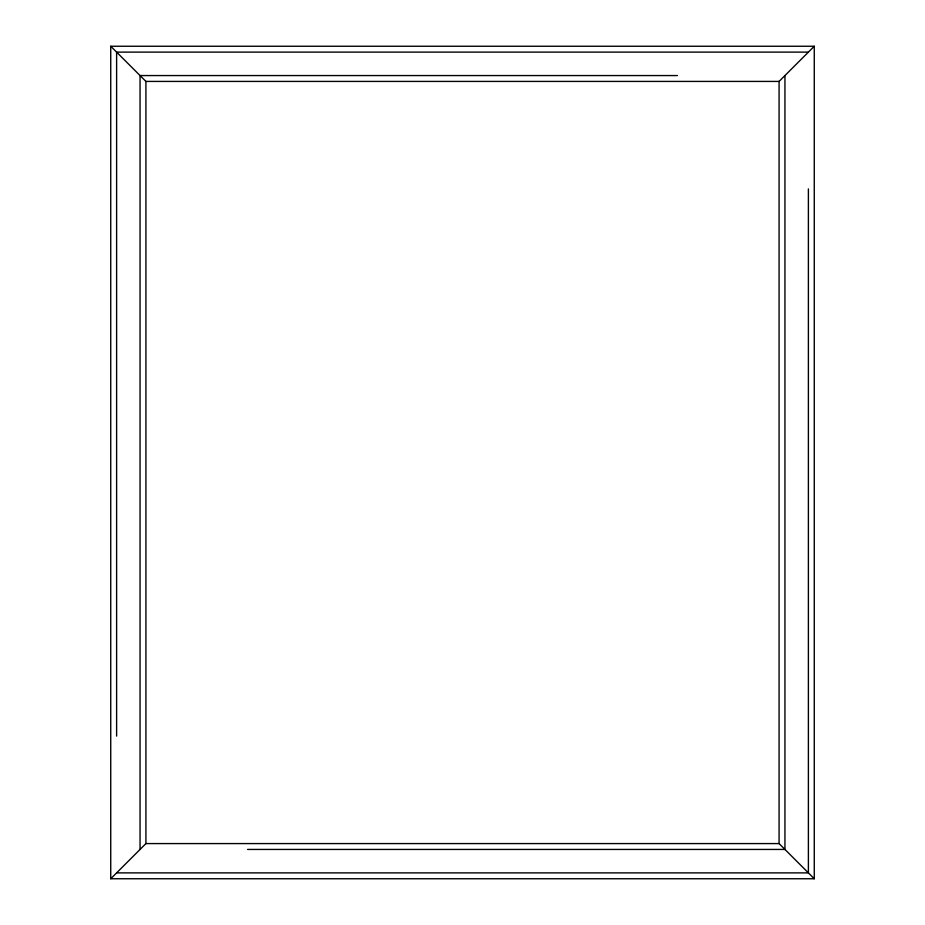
<?xml version="1.0" encoding="UTF-8"?>
<svg xmlns="http://www.w3.org/2000/svg" width="925" height="925" viewBox="0 0 925 925"><rect width="100%" height="100%" fill="white"/><g stroke="black" fill="none" stroke-linecap="round" stroke-linejoin="round"><path stroke-width="1.39" d="M814.266 878.75L779.081 843.577L779.081 81.423L814.266 46.25L110.734 46.25L110.734 878.75L814.266 878.75L814.266 46.25M110.734 878.75L145.919 843.577L145.919 81.423L110.734 46.25M808.392 52.112L116.608 52.112L116.608 736.092M677.47 75.561L140.057 75.561L140.057 849.439M145.919 81.423L779.081 81.423M145.919 843.577L779.081 843.577M247.53 849.439L784.943 849.439L784.943 75.561M116.608 872.888L808.392 872.888L808.392 188.908"/></g></svg>
